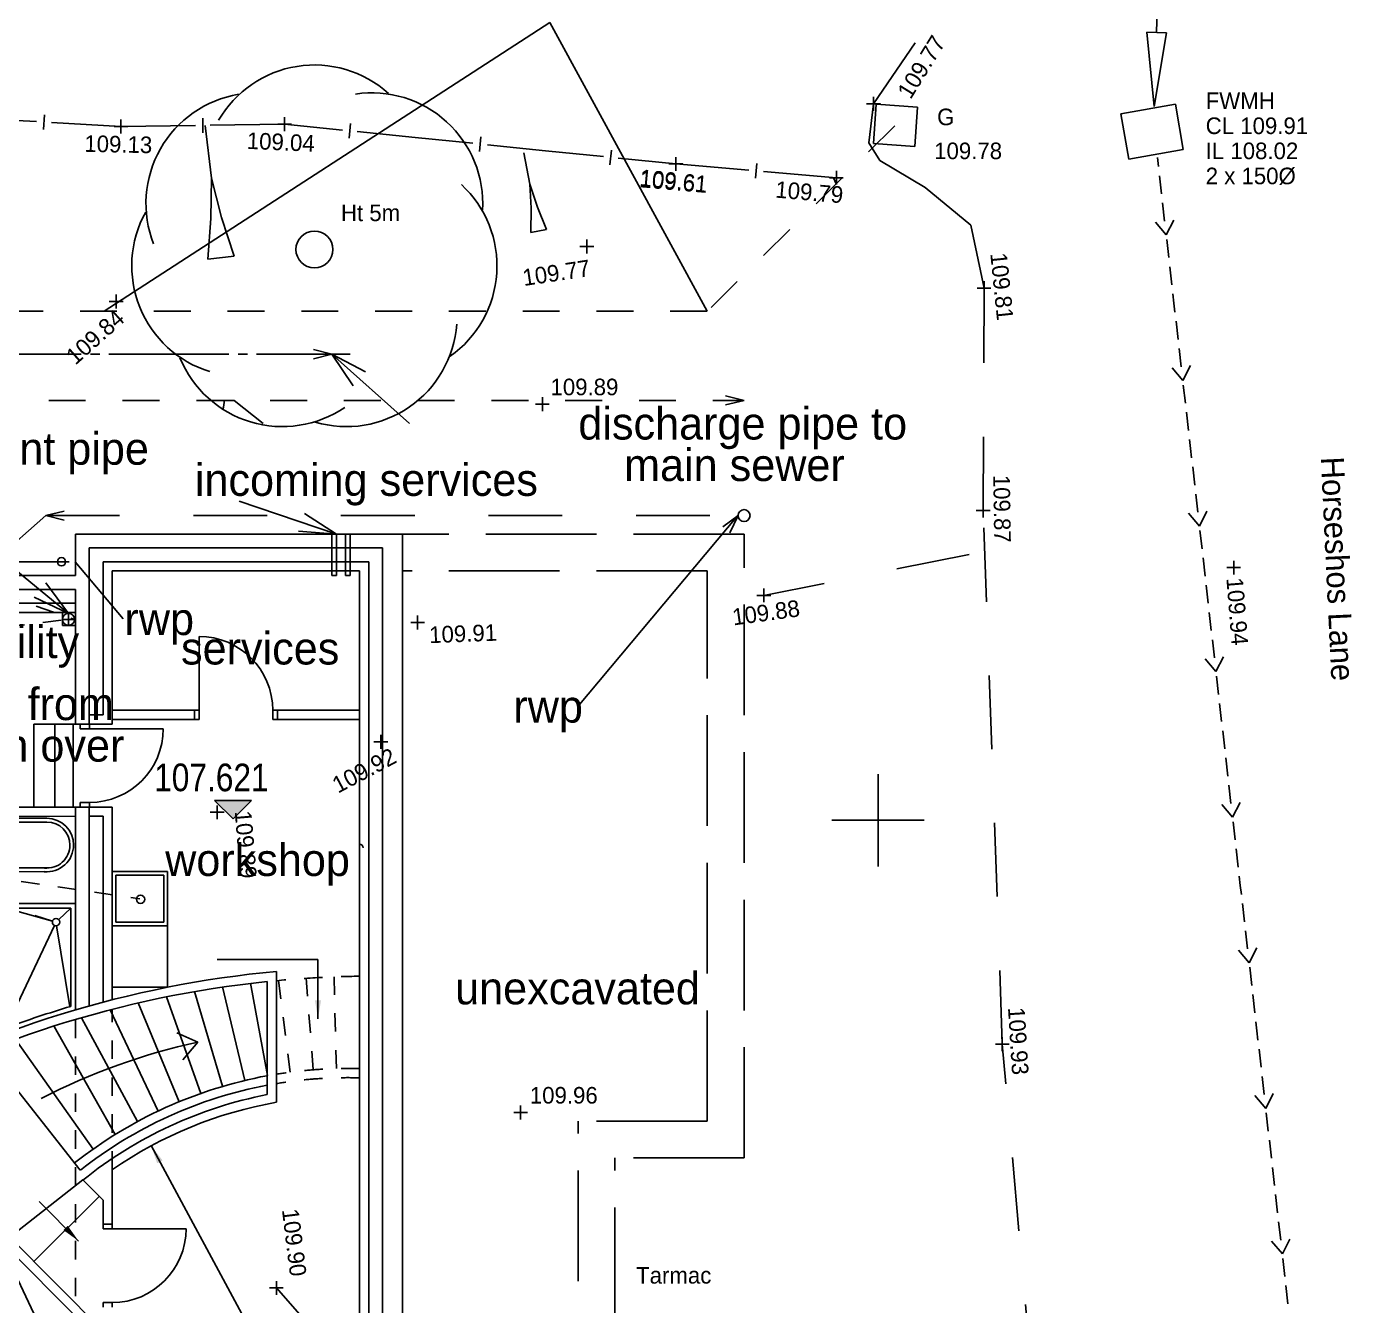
# Model space of a CAD drawing. Header units: millimetres. Extents: x -41320 to 62477, y -39180 to 41963.
# Drawn here: x 12139 to 26505, y -3941 to 9926 of the extents above; entities that cross this region are included whole.
import ezdxf

# ---------------------------------------------------------------- set-up
doc = ezdxf.new("R2010")
doc.units = ezdxf.units.MM
for name, pattern in [('BORDER', [16, 13, -1, 1, -1]), ('DASHDOT', [16, 12, -4]), ('DASHED', [16, 8, -8]), ('DOT', [16, 4, -4, 4, -4]), ('HIDDEN', [16, 2, -2, 2, -2, 2, -2, 2, -2])]:
    doc.linetypes.add(name, pattern=pattern)
for name, color, linetype, true_color in [('1', 7, 'Continuous', 0xffffff), ('NEW_LGF_1', 7, 'Continuous', 0xffffff), ('SANITARY', 7, 'Continuous', 0xffffff), ('SV___GRID', 7, 'Continuous', 0xffffff), ('SV_DRAINAGE_TEXT', 7, 'Continuous', 0xffffff), ('SV_FENCE_LEVELS', 7, 'Continuous', 0xffffff), ('SV_FENCES', 7, 'Continuous', 0xffffff), ('SV_LAND_FORM_LEVELS', 7, 'Continuous', 0xffffff), ('SV_LEVELS_(SPOT)', 7, 'Continuous', 0xffffff), ('SV_MISC_TEXT', 7, 'Continuous', 0xffffff), ('SV_ROAD_CHANNELS', 7, 'Continuous', 0xffffff), ('SV_ROAD_LEVELS', 7, 'Continuous', 0xffffff), ('SV_STREET_FURNITURE', 7, 'Continuous', 0xffffff), ('SV_TREES', 7, 'Continuous', 0xffffff), ('SV_TREES_TEXT', 7, 'Continuous', 0xffffff)]:
    doc.layers.add(name, color=color, linetype=linetype, true_color=true_color)
doc.styles.add('ARIALN', font='ARIALN.TTF', dxfattribs={"height": 0.2})
doc.dimstyles.new('ISO-25', dxfattribs={"dimtxt": 2.5, "dimasz": 2.5, "dimexe": 1.25, "dimexo": 0.625, "dimtad": 1, "dimtxsty": 'Standard', "dimcen": 2.5, "dimadec": 0, "dimazin": 0, "dimtfac": 1, "dimtmove": 0, "dimatfit": 3, "dimfxl": 1, "dimarcsym": 0})

# ---------------------------------------------------------------- blocks, each defined once
blk = doc.blocks.new('155CE340')
at = {"layer": 'NEW_LGF_1', "linetype": 'Continuous', "ltscale": 100}
blk.add_hatch(color=15, dxfattribs=at).paths.add_polyline_path([(780, 200), (1180, 200), (980, 0)])
at = {"layer": 'NEW_LGF_1', "color": 2, "linetype": 'Continuous', "ltscale": 100}
for p, q in [((780, 200), (980, 0)), ((1180, 200), (780, 200)), ((980, 0), (1180, 200))]:
    blk.add_line(p, q, dxfattribs=at)
at = {"layer": 'NEW_LGF_1', "color": 15, "linetype": 'Continuous', "ltscale": 100, "style": 'ARIALN'}
blk.add_text('107.621', height=300, rotation=359.9494, dxfattribs=at).set_placement((124, 301))
at = {"layer": 'NEW_LGF_1'}
blk.add_attdef('Sfb', (0, 0), '', height=1, dxfattribs=at)
blk = doc.blocks.new('PT_PLUS00000')
at = {"layer": 'SV_ROAD_LEVELS', "color": 1, "linetype": 'Continuous', "ltscale": 100}
for p, q in [((75, 0), (75, 150)), ((0, 75), (150, 75))]:
    blk.add_line(p, q, dxfattribs=at)
at = {"layer": 'SV_ROAD_LEVELS'}
blk.add_attdef('PAT_NAME', (0, 0), '', height=1, dxfattribs=at)
blk = doc.blocks.new('E0B1D293')
at = {"layer": 'NEW_LGF_1', "color": 1, "linetype": 'HIDDEN', "ltscale": 100}
for p, q in [((649, 162), (624, 1155)), ((150, 124), (20, 1118)), ((399, 150), (322, 1140))]:
    blk.add_line(p, q, dxfattribs=at)
for centre, radius, start, end in [((1062, -10245), 11409, 90.8145, 95.3421), ((1062, -10245), 11409, 90.8145, 95.3421), ((771, -4617), 4780, 88.4186, 99.2794), ((771, -4617), 4780, 88.4186, 99.2794), ((771, -4617), 4680, 88.4186, 99.4794), ((771, -4617), 4680, 88.4186, 99.4794)]:
    blk.add_arc(centre, radius, start, end, dxfattribs=at)
at = {"layer": 'NEW_LGF_1'}
blk.add_attdef('Sfb', (0, 0), '', height=1, dxfattribs=at)
blk = doc.blocks.new('PT_PLUS00004')
at = {"layer": 'SV_ROAD_LEVELS', "color": 1, "linetype": 'Continuous', "ltscale": 100}
for p, q in [((75, 0), (75, 150)), ((0, 75), (150, 75))]:
    blk.add_line(p, q, dxfattribs=at)
at = {"layer": 'SV_ROAD_LEVELS'}
blk.add_attdef('PAT_NAME', (0, 0), '', height=1, dxfattribs=at)
blk = doc.blocks.new('PT_PLUS00018')
at = {"layer": 'SV_LAND_FORM_LEVELS', "color": 1, "linetype": 'Continuous', "ltscale": 100}
for p, q in [((75, 0), (75, 150)), ((0, 75), (150, 75))]:
    blk.add_line(p, q, dxfattribs=at)
at = {"layer": 'SV_LAND_FORM_LEVELS'}
blk.add_attdef('PAT_NAME', (0, 0), '', height=1, dxfattribs=at)
blk = doc.blocks.new('FEE461A3')
at = {"layer": 'NEW_LGF_1', "color": 4, "linetype": 'Continuous', "ltscale": 100}
blk.add_line((50, 900), (50, 100), dxfattribs=at)
at = {"layer": 'NEW_LGF_1', "color": 2, "linetype": 'Continuous', "ltscale": 100}
for p, q in [((50, 100), (0, 100)), ((0, 0), (50, 0)), ((50, 0), (50, 100)), ((850, 0), (850, 100)), ((850, 100), (900, 100)), ((900, 0), (850, 0))]:
    blk.add_line(p, q, dxfattribs=at)
blk.add_arc((50, 100), 800, 0, 90, dxfattribs=at)
blk.add_arc((50, 100), 800, 0, 90, dxfattribs=at)
at = {"layer": 'NEW_LGF_1'}
for tag in ['PAT_NAME', 'Group', 'Floor', 'Sfb', 'Part_Number', 'Description', 'Manufacturer', 'Quantity', 'Width', 'Width_FORMULA', 'Height', 'Symbol_Path', 'Opening_height', 'Ht1', 'Return_type', 'TYPE', 'PREFIX', 'IDENTIFIER', 'SOLID_PEN', 'OUTER_LEAF', 'CAVITY', 'INNER_LEAF', 'CAVITY_PEN', 'REVEAL', 'GABLE_ANG', 'GABLE_LEN', 'Arch_group']:
    blk.add_attdef(tag, (0, 0), '', height=1, dxfattribs=at)
blk = doc.blocks.new('DD295A91')
at = {"layer": '1', "color": 5, "linetype": 'DOT', "ltscale": 100}
for p, q in [((38600, 3225), (36566, 1217)), ((36566, 1217), (15209, 1217))]:
    blk.add_line(p, q, dxfattribs=at)
at = {"layer": '1', "color": 1, "linetype": 'Continuous', "ltscale": 100}
blk.add_line((32496, 750), (33337, 0), dxfattribs=at)
blk = doc.blocks.new('CF4D909E')
at = {"layer": 'NEW_LGF_1', "color": 2, "linetype": 'Continuous', "ltscale": 100}
for p, q in [((127, 331), (373, 0)), ((373, 0), (0, 176))]:
    blk.add_line(p, q, dxfattribs=at)
at = {"layer": 'NEW_LGF_1'}
blk.add_attdef('Sfb', (0, 0), '', height=1, dxfattribs=at)
blk = doc.blocks.new('PT_PLUS00029')
at = {"layer": 'SV_ROAD_LEVELS', "color": 1, "linetype": 'Continuous', "ltscale": 100}
for p, q in [((75, 0), (75, 150)), ((0, 75), (150, 75))]:
    blk.add_line(p, q, dxfattribs=at)
at = {"layer": 'SV_ROAD_LEVELS'}
blk.add_attdef('PAT_NAME', (0, 0), '', height=1, dxfattribs=at)
blk = doc.blocks.new('DC5B9119')
at = {"layer": 'NEW_LGF_1', "color": 2, "linetype": 'Continuous', "ltscale": 100}
for p, q in [((0, 900), (0, 850)), ((100, 850), (100, 900)), ((0, 850), (100, 850)), ((0, 0), (0, 50)), ((0, 50), (100, 50)), ((100, 50), (100, 0))]:
    blk.add_line(p, q, dxfattribs=at)
at = {"layer": 'NEW_LGF_1', "color": 4, "linetype": 'Continuous', "ltscale": 100}
blk.add_line((900, 850), (100, 850), dxfattribs=at)
at = {"layer": 'NEW_LGF_1', "color": 2, "linetype": 'Continuous', "ltscale": 100}
blk.add_arc((100, 850), 800, 270, 0, dxfattribs=at)
blk.add_arc((100, 850), 800, 270, 0, dxfattribs=at)
at = {"layer": 'NEW_LGF_1'}
for tag in ['PAT_NAME', 'Group', 'Floor', 'Sfb', 'Part_Number', 'Description', 'Manufacturer', 'Quantity', 'Width', 'Width_FORMULA', 'Height', 'Symbol_Path', 'Opening_height', 'Ht1', 'Return_type', 'TYPE', 'PREFIX', 'IDENTIFIER', 'SOLID_PEN', 'OUTER_LEAF', 'CAVITY', 'INNER_LEAF', 'CAVITY_PEN', 'REVEAL', 'GABLE_ANG', 'GABLE_LEN', 'Arch_group']:
    blk.add_attdef(tag, (0, 0), '', height=1, dxfattribs=at)
blk = doc.blocks.new('0BAADD1C')
at = {"layer": 'NEW_LGF_1', "color": 3, "linetype": 'Continuous', "ltscale": 100}
for p, q in [((0, 292), (229, 191)), ((229, 191), (68, 0))]:
    blk.add_line(p, q, dxfattribs=at)
at = {"layer": 'NEW_LGF_1'}
blk.add_attdef('Sfb', (0, 0), '', height=1, dxfattribs=at)
blk = doc.blocks.new('ARROWFOUL')
at = {"layer": 'SV_MISC_TEXT', "color": 1, "linetype": 'Continuous', "ltscale": 100}
for p, q in [((146, 2265), (151, 2435)), ((146, 2265), (105, 803)), ((0, 806), (83, 0)), ((0, 806), (216, 800)), ((83, 0), (216, 800))]:
    blk.add_line(p, q, dxfattribs=at)
at = {"layer": 'SV_MISC_TEXT'}
blk.add_attdef('PAT_NAME', (0, 0), '', height=1, dxfattribs=at)
blk = doc.blocks.new('F5084849')
at = {"layer": 'NEW_LGF_1', "color": 2, "linetype": 'Continuous', "ltscale": 100}
for p, q in [((0, 100), (200, 50)), ((200, 50), (0, 0))]:
    blk.add_line(p, q, dxfattribs=at)
at = {"layer": 'NEW_LGF_1'}
blk.add_attdef('Sfb', (0, 0), '', height=1, dxfattribs=at)
blk = doc.blocks.new('PT_PLUS00042')
at = {"layer": 'SV_ROAD_LEVELS', "color": 1, "linetype": 'Continuous', "ltscale": 100}
for p, q in [((75, 0), (75, 150)), ((0, 75), (150, 75))]:
    blk.add_line(p, q, dxfattribs=at)
at = {"layer": 'SV_ROAD_LEVELS'}
blk.add_attdef('PAT_NAME', (0, 0), '', height=1, dxfattribs=at)
blk = doc.blocks.new('902B7B7A')
at = {"layer": 'NEW_LGF_1', "color": 3, "linetype": 'Continuous', "ltscale": 100}
for p, q in [((890, 100), (0, 100)), ((0, 0), (890, 0)), ((890, 0), (890, 100)), ((1790, 0), (1790, 100)), ((1790, 100), (2680, 100)), ((2680, 0), (1790, 0))]:
    blk.add_line(p, q, dxfattribs=at)
at = {"layer": 'NEW_LGF_1'}
blk.add_attdef('Sfb', (0, 0), '', height=1, dxfattribs=at)
blk = doc.blocks.new('C2B2CC12')
at = {"layer": 'NEW_LGF_1', "color": 2, "linetype": 'Continuous', "ltscale": 100}
for p, q in [((0, 0), (0, 900)), ((0, 900), (425, 900)), ((225, 900), (225, 0))]:
    blk.add_line(p, q, dxfattribs=at)
at = {"layer": 'NEW_LGF_1'}
blk.add_attdef('Sfb', (0, 0), '', height=1, dxfattribs=at)
blk = doc.blocks.new('PT_PLUS00054')
at = {"layer": 'SV_FENCE_LEVELS', "color": 1, "linetype": 'Continuous', "ltscale": 100}
for p, q in [((75, 0), (75, 150)), ((0, 75), (150, 75))]:
    blk.add_line(p, q, dxfattribs=at)
at = {"layer": 'SV_FENCE_LEVELS'}
blk.add_attdef('PAT_NAME', (0, 0), '', height=1, dxfattribs=at)
blk = doc.blocks.new('PT_PLUS00065')
at = {"layer": 'SV_LEVELS_(SPOT)', "color": 1, "linetype": 'Continuous', "ltscale": 100}
for p, q in [((75, 0), (75, 150)), ((0, 75), (150, 75))]:
    blk.add_line(p, q, dxfattribs=at)
at = {"layer": 'SV_LEVELS_(SPOT)'}
blk.add_attdef('PAT_NAME', (0, 0), '', height=1, dxfattribs=at)
blk = doc.blocks.new('PT_PLUS00068')
at = {"layer": 'SV_LEVELS_(SPOT)', "color": 1, "linetype": 'Continuous', "ltscale": 100}
for p, q in [((75, 0), (75, 150)), ((0, 75), (150, 75))]:
    blk.add_line(p, q, dxfattribs=at)
at = {"layer": 'SV_LEVELS_(SPOT)'}
blk.add_attdef('PAT_NAME', (0, 0), '', height=1, dxfattribs=at)
blk = doc.blocks.new('39625EB6')
at = {"layer": 'NEW_LGF_1', "color": 2, "linetype": 'Continuous', "ltscale": 100}
for p, q in [((3047, 1025), (2863, 2027)), ((2323, 832), (1953, 1881)), ((2561, 909), (2257, 1938)), ((2803, 973), (2560, 1987)), ((1861, 641), (1340, 1737)), ((1647, 1814), (2090, 742)), ((1638, 528), (1030, 1651)), ((1397, 388), (733, 1559)), ((318, 1414), (1156, 228)), ((1017, 0), (0, 1291))]:
    blk.add_line(p, q, dxfattribs=at)
for radius, start in [(4780, 100.496), (4780, 100.496), (4680, 100.7229), (4680, 100.7229)]:
    blk.add_arc((3915, -3676), radius, start, 128.236, dxfattribs=at)
at = {"layer": 'NEW_LGF_1'}
blk.add_attdef('Sfb', (0, 0), '', height=1, dxfattribs=at)
blk = doc.blocks.new('5E67964A')
at = {"layer": '1', "color": 4, "linetype": 'Continuous', "ltscale": 100}
for p, q in [((0, 0), (0, 140)), ((140, 0), (0, 0))]:
    blk.add_line(p, q, dxfattribs=at)
blk.add_circle((65, 65), 65, dxfattribs=at)
blk.add_arc((65, 65), 65, 0, 0, dxfattribs=at)
blk = doc.blocks.new('PT_PLUS00070')
at = {"layer": 'SV_FENCE_LEVELS', "color": 1, "linetype": 'Continuous', "ltscale": 100}
for p, q in [((75, 0), (75, 150)), ((0, 75), (150, 75))]:
    blk.add_line(p, q, dxfattribs=at)
at = {"layer": 'SV_FENCE_LEVELS'}
blk.add_attdef('PAT_NAME', (0, 0), '', height=1, dxfattribs=at)
blk = doc.blocks.new('PT_PLUS00071')
at = {"layer": 'SV_ROAD_LEVELS', "color": 1, "linetype": 'Continuous', "ltscale": 100}
for p, q in [((75, 0), (75, 150)), ((0, 75), (150, 75))]:
    blk.add_line(p, q, dxfattribs=at)
at = {"layer": 'SV_ROAD_LEVELS'}
blk.add_attdef('PAT_NAME', (0, 0), '', height=1, dxfattribs=at)
blk = doc.blocks.new('GLOBALCANOPY00075')
at = {"layer": 'SV_TREES', "color": 1, "linetype": 'Continuous', "ltscale": 100}
for centre, start, end in [((1980, 2721), 48, 150), ((1980, 2721), 48, 150), ((1354, 2419), 99.4, 201.4), ((1354, 2419), 99.4, 201.4), ((2605, 2419), 356.6, 98.6), ((2605, 2419), 356.6, 98.6), ((2760, 1743), 305.2, 47.2), ((2760, 1743), 305.2, 47.2), ((1200, 1743), 150.9, 252.9), ((1200, 1743), 150.9, 252.9), ((2327, 1200), 253.7, 355.7), ((2327, 1200), 253.7, 355.7), ((1633, 1200), 202.3, 304.3), ((1633, 1200), 202.3, 304.3)]:
    blk.add_arc(centre, 1200, start, end, dxfattribs=at)
at = {"layer": 'SV_TREES'}
blk.add_attdef('PAT_NAME', (0, 0), '', height=1, dxfattribs=at)
blk = doc.blocks.new('PT_PLUS00076')
at = {"layer": 'SV_ROAD_LEVELS', "color": 1, "linetype": 'Continuous', "ltscale": 100}
for p, q in [((75, 0), (75, 150)), ((0, 75), (150, 75))]:
    blk.add_line(p, q, dxfattribs=at)
at = {"layer": 'SV_ROAD_LEVELS'}
blk.add_attdef('PAT_NAME', (0, 0), '', height=1, dxfattribs=at)
blk = doc.blocks.new('PT_PLUS00078')
at = {"layer": 'SV_ROAD_LEVELS', "color": 1, "linetype": 'Continuous', "ltscale": 100}
for p, q in [((75, 0), (75, 150)), ((0, 75), (150, 75))]:
    blk.add_line(p, q, dxfattribs=at)
at = {"layer": 'SV_ROAD_LEVELS'}
blk.add_attdef('PAT_NAME', (0, 0), '', height=1, dxfattribs=at)
blk = doc.blocks.new('PT_PLUS00082')
at = {"layer": 'SV_ROAD_LEVELS', "color": 1, "linetype": 'Continuous', "ltscale": 100}
for p, q in [((75, 0), (75, 150)), ((0, 75), (150, 75))]:
    blk.add_line(p, q, dxfattribs=at)
at = {"layer": 'SV_ROAD_LEVELS'}
blk.add_attdef('PAT_NAME', (0, 0), '', height=1, dxfattribs=at)
blk = doc.blocks.new('A69CF2AC')
at = {"layer": '1', "color": 2, "linetype": 'Continuous', "ltscale": 100}
blk.add_arc((0, 0), 40, 0, 90, dxfattribs=at)
blk.add_arc((0, 0), 40, 0, 90, dxfattribs=at)
blk = doc.blocks.new('PT_PLUS00095')
at = {"layer": 'SV_FENCE_LEVELS', "color": 1, "linetype": 'Continuous', "ltscale": 100}
for p, q in [((75, 0), (75, 150)), ((0, 75), (150, 75))]:
    blk.add_line(p, q, dxfattribs=at)
at = {"layer": 'SV_FENCE_LEVELS'}
blk.add_attdef('PAT_NAME', (0, 0), '', height=1, dxfattribs=at)
blk = doc.blocks.new('PT_PLUS00096')
at = {"layer": 'SV_FENCE_LEVELS', "color": 1, "linetype": 'Continuous', "ltscale": 100}
for p, q in [((75, 0), (75, 150)), ((0, 75), (150, 75))]:
    blk.add_line(p, q, dxfattribs=at)
at = {"layer": 'SV_FENCE_LEVELS'}
blk.add_attdef('PAT_NAME', (0, 0), '', height=1, dxfattribs=at)
blk = doc.blocks.new('PT_PLUS00101')
at = {"layer": 'SV_ROAD_LEVELS', "color": 1, "linetype": 'Continuous', "ltscale": 100}
for p, q in [((75, 0), (75, 150)), ((0, 75), (150, 75))]:
    blk.add_line(p, q, dxfattribs=at)
at = {"layer": 'SV_ROAD_LEVELS'}
blk.add_attdef('PAT_NAME', (0, 0), '', height=1, dxfattribs=at)
blk = doc.blocks.new('F0380EE4')
at = {"layer": '1', "color": 4, "linetype": 'Continuous', "ltscale": 100}
for p, q in [((0, 450), (0, 0)), ((50, 0), (50, 450)), ((150, 0), (150, 450)), ((200, 450), (200, 0)), ((0, 0), (50, 0)), ((200, 0), (150, 0))]:
    blk.add_line(p, q, dxfattribs=at)
blk = doc.blocks.new('5204F6A2')
at = {"layer": 'NEW_LGF_1', "color": 4, "linetype": 'Continuous', "ltscale": 100}
for p, q in [((15480, 13300), (11935, 13300)), ((11935, 12850), (11935, 13300)), ((15480, 3613), (15480, 13300)), ((11935, 12850), (10385, 12850)), ((15015, 12900), (12335, 12900)), ((12335, 11240), (12335, 12900)), ((15015, 400), (15015, 12900)), ((10385, 12450), (11935, 12450)), ((11935, 11240), (11935, 12450)), ((11935, 11240), (12335, 11240)), ((11935, 10340), (12335, 10340)), ((11935, 10340), (11935, 8140)), ((12335, 10340), (12335, 8250))]:
    blk.add_line(p, q, dxfattribs=at)
at = {"layer": 'NEW_LGF_1', "color": 3, "linetype": 'DASHDOT', "ltscale": 100}
for p, q in [((19185, 13300), (15480, 13300)), ((19185, 6535), (19185, 13300)), ((18785, 12900), (15480, 12900)), ((18785, 6935), (18785, 12900)), ((18785, 6935), (17385, 6935)), ((17385, 400), (17385, 6935)), ((19185, 6535), (17785, 6535)), ((17785, 0), (17785, 6535))]:
    blk.add_line(p, q, dxfattribs=at)
at = {"layer": 'NEW_LGF_1', "color": 2, "linetype": 'Continuous', "ltscale": 100}
for p, q in [((12085, 11240), (12085, 13150)), ((15265, 13150), (12085, 13150)), ((15265, 150), (15265, 13150)), ((12235, 11340), (12235, 13000)), ((15115, 13000), (12235, 13000)), ((15115, 13000), (15115, 300)), ((11935, 12700), (10385, 12700)), ((11935, 12700), (11935, 12450)), ((11935, 12550), (10485, 12550)), ((12085, 11340), (12235, 11340)), ((12085, 10340), (12085, 8183)), ((12085, 10240), (12235, 10240)), ((12235, 10240), (12235, 8224))]:
    blk.add_line(p, q, dxfattribs=at)
at = {"layer": 'NEW_LGF_1', "color": 3, "linetype": 'Continuous', "ltscale": 100}
for p, q in [((11935, 10340), (10035, 10340)), ((11935, 10240), (10051, 10238)), ((14115, 8557), (14115, 8457)), ((14015, 8447), (14015, 7223)), ((14115, 8457), (14115, 7242)), ((14115, 7242), (14115, 7140)), ((12335, 5818), (12335, 6410)), ((12235, 6077), (12016, 6297)), ((12235, 6077), (12235, 5818)), ((12235, 5818), (12335, 5818)), ((12235, 4659), (11224, 5675)), ((11935, 4819), (11213, 5545))]:
    blk.add_line(p, q, dxfattribs=at)
for centre, radius, start, end in [((15177, -2902), 11509, 95.2955, 119.025), ((15177, -2902), 11509, 95.2955, 119.025), ((15177, -2902), 11409, 95.8467, 119.5779), ((15177, -2902), 11409, 95.8467, 119.5779), ((14886, 2726), 4580, 100.9598, 128.7925), ((14886, 2726), 4580, 100.9598, 128.7925), ((14886, 2726), 4480, 99.9067, 124.7035), ((14886, 2726), 4480, 99.9067, 124.7035)]:
    blk.add_arc(centre, radius, start, end, dxfattribs=at)
at = {"layer": 'NEW_LGF_1'}
blk.add_attdef('Sfb', (0, 0), '', height=1, dxfattribs=at)
blk = doc.blocks.new('GLOBALTADPOLE00112')
at = {"layer": 'SV_MISC_TEXT', "color": 1, "linetype": 'Continuous', "ltscale": 100}
for p, q in [((65, 525), (0, 864)), ((65, 525), (80, 264)), ((148, 277), (65, 525)), ((80, 264), (78, 0)), ((247, 32), (148, 277)), ((78, 0), (247, 32))]:
    blk.add_line(p, q, dxfattribs=at)
at = {"layer": 'SV_MISC_TEXT'}
blk.add_attdef('PAT_NAME', (0, 0), '', height=1, dxfattribs=at)
blk = doc.blocks.new('PT_PLUS00113')
at = {"layer": 'SV_FENCE_LEVELS', "color": 1, "linetype": 'Continuous', "ltscale": 100}
for p, q in [((75, 0), (75, 150)), ((0, 75), (150, 75))]:
    blk.add_line(p, q, dxfattribs=at)
at = {"layer": 'SV_FENCE_LEVELS'}
blk.add_attdef('PAT_NAME', (0, 0), '', height=1, dxfattribs=at)
blk = doc.blocks.new('GLOBALTADPOLE00116')
at = {"layer": 'SV_MISC_TEXT', "color": 1, "linetype": 'Continuous', "ltscale": 100}
for p, q in [((69, 878), (0, 1451)), ((69, 878), (63, 441)), ((177, 454), (69, 878)), ((63, 441), (28, 0)), ((315, 34), (177, 454)), ((28, 0), (315, 34))]:
    blk.add_line(p, q, dxfattribs=at)
at = {"layer": 'SV_MISC_TEXT'}
blk.add_attdef('PAT_NAME', (0, 0), '', height=1, dxfattribs=at)
blk = doc.blocks.new('PT_PLUS00137')
at = {"layer": 'SV_ROAD_LEVELS', "color": 1, "linetype": 'Continuous', "ltscale": 100}
for p, q in [((75, 0), (75, 150)), ((0, 75), (150, 75))]:
    blk.add_line(p, q, dxfattribs=at)
at = {"layer": 'SV_ROAD_LEVELS'}
blk.add_attdef('PAT_NAME', (0, 0), '', height=1, dxfattribs=at)
blk = doc.blocks.new('325C5169')
at = {"layer": 'NEW_LGF_1', "color": 1, "linetype": 'Continuous', "ltscale": 100}
for p, q in [((0, 0), (0, 900)), ((0, 900), (25, 900)), ((25, 0), (0, 0))]:
    blk.add_line(p, q, dxfattribs=at)
at = {"layer": 'NEW_LGF_1', "color": 2, "linetype": 'Continuous', "ltscale": 100}
for p, q in [((78, 900), (78, 850)), ((178, 850), (178, 900)), ((78, 850), (178, 850)), ((78, 0), (78, 50)), ((78, 50), (178, 50)), ((178, 50), (178, 0))]:
    blk.add_line(p, q, dxfattribs=at)
at = {"layer": 'NEW_LGF_1', "color": 4, "linetype": 'Continuous', "ltscale": 100}
blk.add_line((978, 850), (178, 850), dxfattribs=at)
at = {"layer": 'NEW_LGF_1', "color": 2, "linetype": 'Continuous', "ltscale": 100}
blk.add_arc((178, 850), 800, 270, 0, dxfattribs=at)
blk.add_arc((178, 850), 800, 270, 0, dxfattribs=at)
at = {"layer": 'NEW_LGF_1'}
for tag in ['PAT_NAME', 'Group', 'Floor', 'Sfb', 'Part_Number', 'Description', 'Manufacturer', 'Quantity', 'Width', 'Width_FORMULA', 'Height', 'Symbol_Path', 'Opening_height', 'Ht1', 'Return_type', 'TYPE', 'PREFIX', 'IDENTIFIER', 'SOLID_PEN', 'OUTER_LEAF', 'CAVITY', 'INNER_LEAF', 'CAVITY_PEN', 'REVEAL', 'GABLE_ANG', 'GABLE_LEN', 'Arch_group']:
    blk.add_attdef(tag, (0, 0), '', height=1, dxfattribs=at)
blk = doc.blocks.new('PT_PLUS00156')
at = {"layer": 'SV_LAND_FORM_LEVELS', "color": 1, "linetype": 'Continuous', "ltscale": 100}
for p, q in [((75, 0), (75, 150)), ((0, 75), (150, 75))]:
    blk.add_line(p, q, dxfattribs=at)
at = {"layer": 'SV_LAND_FORM_LEVELS'}
blk.add_attdef('PAT_NAME', (0, 0), '', height=1, dxfattribs=at)
blk = doc.blocks.new('1BEFD3F5')
at = {"layer": 'NEW_LGF_1', "color": 1, "linetype": 'HIDDEN', "ltscale": 100}
for p, q in [((400, 1449), (400, 3187)), ((0, 3076), (0, 0))]:
    blk.add_line(p, q, dxfattribs=at)
at = {"layer": 'NEW_LGF_1'}
blk.add_attdef('Sfb', (0, 0), '', height=1, dxfattribs=at)
blk = doc.blocks.new('52078393')
at = {"layer": 'NEW_LGF_1', "color": 2, "linetype": 'Continuous', "ltscale": 100}
for p, q in [((792, 883), (0, 261)), ((260, 0), (968, 705))]:
    blk.add_line(p, q, dxfattribs=at)
at = {"layer": 'NEW_LGF_1'}
blk.add_attdef('Sfb', (0, 0), '', height=1, dxfattribs=at)
blk = doc.blocks.new('B4FD255E')
at = {"layer": 'NEW_LGF_1', "color": 2, "linetype": 'Continuous', "ltscale": 100}
for p, q in [((64, 222), (411, 0)), ((411, 0), (0, 33))]:
    blk.add_line(p, q, dxfattribs=at)
at = {"layer": 'NEW_LGF_1'}
blk.add_attdef('Sfb', (0, 0), '', height=1, dxfattribs=at)
blk = doc.blocks.new('93F353D3')
at = {"layer": 'NEW_LGF_1', "color": 2, "linetype": 'Continuous', "ltscale": 100}
for p, q in [((232, 0), (0, 341)), ((0, 341), (365, 149))]:
    blk.add_line(p, q, dxfattribs=at)
at = {"layer": 'NEW_LGF_1'}
blk.add_attdef('Sfb', (0, 0), '', height=1, dxfattribs=at)
blk = doc.blocks.new('46315149')
at = {"layer": '1', "color": 1, "linetype": 'Continuous', "ltscale": 100}
for p, q in [((11834, 5905), (11034, 5905)), ((11784, 5855), (11084, 5855)), ((11784, 4790), (11784, 5855))]:
    blk.add_line(p, q, dxfattribs=at)
at = {"layer": '1', "color": 2, "linetype": 'Continuous', "ltscale": 100}
blk.add_arc((10595, 9461), 10396, 24.0894, 24.5389, dxfattribs=at)
blk.add_arc((10595, 9461), 10396, 24.0894, 24.5389, dxfattribs=at)
blk.add_arc((10595, 9461), 10396, 24.0894, 24.5389, dxfattribs=at)
blk.add_arc((10595, 9461), 10396, 24.0894, 24.5389, dxfattribs=at)
at = {"layer": '1', "color": 1, "linetype": 'Continuous', "ltscale": 100}
blk.add_arc((15076, -6290), 11559, 106.5481, 110.2049, dxfattribs=at)
blk.add_arc((15076, -6290), 11559, 106.5481, 110.2049, dxfattribs=at)
blk = doc.blocks.new('A24E0919')
at = {"layer": '1', "color": 1, "linetype": 'Continuous', "ltscale": 100}
for p, q in [((2069, 1166), (3009, 1165)), ((2069, 1125), (3009, 1125)), ((3035, 627), (2057, 626)), ((2982, 587), (2082, 586))]:
    blk.add_line(p, q, dxfattribs=at)
for centre, radius in [((2069, 875), 40), ((754, 766), 65), ((3109, 40), 40)]:
    blk.add_circle(centre, radius, dxfattribs=at)
for centre, radius, start, end in [((2069, 875), 290, 90, 272.5641), ((2069, 875), 290, 90, 272.5641), ((3009, 875), 290, 0, 90), ((3009, 875), 290, 0, 90), ((2069, 875), 250, 90, 272.7568), ((2069, 875), 250, 90, 272.7568), ((2069, 875), 290, 59.5497, 59.7208), ((2069, 875), 290, 59.5497, 59.7208), ((3009, 875), 290, 119.9971, 120.4503), ((3009, 875), 290, 119.9971, 120.4503), ((3009, 875), 250, 0, 90), ((3009, 875), 250, 0, 90), ((2069, 875), 40, 0, 0), ((3009, 875), 290, 264.6056, 0), ((3009, 875), 290, 264.6056, 0), ((3009, 875), 250, 264.1848, 0), ((3009, 875), 250, 264.1848, 0), ((754, 766), 65, 0, 0), ((3109, 40), 40, 0, 0)]:
    blk.add_arc(centre, radius, start, end, dxfattribs=at)
at = {"layer": '1', "color": 2, "linetype": 'Continuous', "ltscale": 100}
blk.add_arc((65, 452), 65, 24.5, 0, dxfattribs=at)
blk.add_arc((65, 452), 65, 24.5, 0, dxfattribs=at)
blk = doc.blocks.new('CE8D17FD')
at = {"layer": '1', "color": 1, "linetype": 'Continuous', "ltscale": 100}
for p, q in [((442, 4505), (577, 3240)), ((3288, 1900), (3169, 1846)), ((3255, 1814), (3201, 1932)), ((6193, 1695), (6793, 1696)), ((6233, 1655), (6753, 1656)), ((6233, 1148), (6233, 1655)), ((6753, 1656), (6753, 1148)), ((6793, 1696), (6793, 441)), ((2480, 1532), (2481, 1533)), ((5043, 1298), (5043, 1298)), ((5043, 1298), (5545, 1158)), ((5613, 1175), (5743, 1298)), ((5043, 0), (5566, 1111)), ((5590, 1108), (5733, 230)), ((6233, 1108), (6193, 1108)), ((6193, 1108), (6793, 1108)), ((6753, 1148), (6233, 1148)), ((6793, 441), (6193, 441))]:
    blk.add_line(p, q, dxfattribs=at)
at = {"layer": '1', "color": 2, "linetype": 'HIDDEN', "ltscale": 100}
for p, q in [((4504, 1980), (3228, 1873)), ((5545, 1159), (3228, 1873)), ((3228, 1873), (6493, 1401)), ((2572, 1503), (2883, 972))]:
    blk.add_line(p, q, dxfattribs=at)
at = {"layer": '1', "color": 3, "linetype": 'Continuous', "ltscale": 100}
blk.add_line((2529, 1691), (2621, 1731), dxfattribs=at)
at = {"layer": '1', "color": 1, "linetype": 'Continuous', "ltscale": 100}
for centre, radius in [((200, 4209), 200), ((196, 4205), 30), ((275, 3499), 200), ((275, 3499), 30), ((6500, 1395), 45)]:
    blk.add_circle(centre, radius, dxfattribs=at)
for centre, radius, start, end in [((200, 4209), 200, 0, 0), ((196, 4205), 30, 0, 0), ((275, 3499), 200, 0, 0), ((275, 3499), 30, 0, 0), ((3228, 1873), 65, 24.5, 204.5), ((3228, 1873), 65, 24.5, 204.5), ((3228, 1873), 65, 114.4949, 294.4949), ((3228, 1873), 65, 114.4949, 294.4949), ((6500, 1395), 45, 0, 0)]:
    blk.add_arc(centre, radius, start, end, dxfattribs=at)
blk = doc.blocks.new('E3600B2T')
at = {"layer": 'SANITARY', "color": 2, "linetype": 'HIDDEN', "ltscale": 100}
for p, q in [((275, 5186), (7115, 2811)), ((5182, 2586), (7050, 2811))]:
    blk.add_line(p, q, dxfattribs=at)
at = {"layer": 'SANITARY', "color": 2, "linetype": 'DOT', "ltscale": 100}
blk.add_line((2036, 5186), (14375, 5186), dxfattribs=at)
at = {"layer": 'SANITARY'}
for tag in ['PAT_NAME', 'Part_Number', 'Description', 'Manufacturer', 'Quantity', 'Symbol_Description']:
    blk.add_attdef(tag, (0, 0), '', height=1, dxfattribs=at)
blk = doc.blocks.new('BB311460')
at = {"layer": '1', "color": 2, "linetype": 'DASHED', "ltscale": 100}
for p, q in [((0, 12745), (0, 12745)), ((0, 12745), (12068, 12745)), ((3956, 395), (3956, 45)), ((3956, 45), (12068, 45))]:
    blk.add_line(p, q, dxfattribs=at)
at = {"layer": '1', "color": 1, "linetype": 'Continuous', "ltscale": 100}
for centre in [(11918, 12745), (11918, 45)]:
    blk.add_circle(centre, 45, dxfattribs=at)
for centre in [(11918, 12745), (11918, 45)]:
    blk.add_arc(centre, 45, 0, 0, dxfattribs=at)
blk = doc.blocks.new('99399027')
at = {"layer": '1', "color": 2, "linetype": 'Continuous', "ltscale": 100}
for p, q in [((0, 50), (200, 100)), ((200, 0), (0, 50))]:
    blk.add_line(p, q, dxfattribs=at)
blk = doc.blocks.new('F2035AC3')
at = {"layer": '1', "color": 2, "linetype": 'DASHED', "ltscale": 100}
for p, q in [((7095, 13215), (7665, 13715)), ((7665, 13715), (15236, 13715))]:
    blk.add_line(p, q, dxfattribs=at)
at = {"layer": '1', "color": 2, "linetype": 'Continuous', "ltscale": 100}
blk.add_circle((15236, 13715), 65, dxfattribs=at)
blk.add_arc((15236, 13715), 65, 0, 0, dxfattribs=at)
blk = doc.blocks.new('90335ED2')
at = {"layer": 'NEW_LGF_1', "color": 2, "linetype": 'Continuous', "ltscale": 100}
for p, q in [((0, 64), (167, 185)), ((167, 185), (77, 0))]:
    blk.add_line(p, q, dxfattribs=at)
at = {"layer": 'NEW_LGF_1'}
blk.add_attdef('Sfb', (0, 0), '', height=1, dxfattribs=at)
blk = doc.blocks.new('7E572063')
at = {"layer": 'NEW_LGF_1', "color": 2, "linetype": 'Continuous', "ltscale": 100}
for p, q in [((0, 100), (200, 50)), ((200, 50), (0, 0))]:
    blk.add_line(p, q, dxfattribs=at)
at = {"layer": 'NEW_LGF_1'}
blk.add_attdef('Sfb', (0, 0), '', height=1, dxfattribs=at)
blk = doc.blocks.new('E3600B2T00180')
at = {"layer": 'SANITARY', "color": 2, "linetype": 'HIDDEN', "ltscale": 100}
for p, q in [((275, 5186), (7115, 2811)), ((5182, 2586), (7050, 2811))]:
    blk.add_line(p, q, dxfattribs=at)
at = {"layer": 'SANITARY', "color": 2, "linetype": 'DOT', "ltscale": 100}
blk.add_line((2036, 5186), (14375, 5186), dxfattribs=at)
at = {"layer": 'SANITARY'}
for tag in ['PAT_NAME', 'Part_Number', 'Description', 'Manufacturer', 'Quantity', 'Symbol_Description']:
    blk.add_attdef(tag, (0, 0), '', height=1, dxfattribs=at)
blk = doc.blocks.new('49092CF5')
at = {"layer": 'NEW_LGF_1', "color": 9, "linetype": 'Continuous', "ltscale": 100}
blk.add_text('R11409', height=250, dxfattribs=at).set_placement((10278, 109))
blk.add_leader([(4290, 7295), (180, 19294)], dimstyle='ISO-25', override={"dimasz": 200}, dxfattribs=at)
blk = doc.blocks.new('F5427BA7')
at = {"layer": 'NEW_LGF_1', "color": 1, "linetype": 'Continuous', "ltscale": 100}
for p, q in [((47262, 28926), (42430, 25795)), ((47262, 28926), (48966, 25795)), ((44153, 24578), (43838, 24828)), ((40444, 23827), (42041, 22518)), ((43893, 23733), (44946, 23378)), ((47566, 21509), (49301, 23578)), ((42633, 22458), (42116, 23078))]:
    blk.add_line(p, q, dxfattribs=at)
at = {"layer": 'NEW_LGF_1', "color": 2, "linetype": 'BORDER', "ltscale": 100}
for p, q in [((29681, 25328), (44896, 25328)), ((44896, 25328), (45096, 25328)), ((43838, 24828), (43731, 24828))]:
    blk.add_line(p, q, dxfattribs=at)
at = {"layer": 'NEW_LGF_1', "color": 2, "linetype": 'DASHDOT', "ltscale": 100}
for p, q in [((41976, 22453), (42116, 22453)), ((42041, 22518), (42041, 22388))]:
    blk.add_line(p, q, dxfattribs=at)
at = {"layer": 'NEW_LGF_1', "color": 4, "linetype": 'Continuous', "ltscale": 100}
blk.add_arc((43456, 24828), 275, 339.6126, 0, dxfattribs=at)
blk.add_arc((43456, 24828), 275, 339.6126, 0, dxfattribs=at)
at = {"layer": 'NEW_LGF_1', "color": 15, "linetype": 'Continuous', "ltscale": 100}
for s, p in [('discharge pipe to ', (47570, 24403)), ('soil and vent pipe', (39271, 24130)), ('main sewer', (48066, 23953)), ('incoming services', (43412, 23792)), ('rwp', (42649, 22283)), ('utility', (41091, 22033)), ('services', (43262, 21964)), ('soil pipe from', (39751, 21361)), ('rwp', (46865, 21334)), ('floor drain over', (39526, 20911)), ('workshop', (43090, 19671)), ('unexcavated', (46234, 18279))]:
    blk.add_text(s, height=350, dxfattribs=at).set_placement(p)
at = {"layer": 'NEW_LGF_1'}
blk.add_attdef('Sfb', (0, 0), '', height=1, dxfattribs=at)
at = {"layer": 'NEW_LGF_1', "color": 2, "linetype": 'Continuous', "ltscale": 100}
blk.add_leader([(44747, 18122), (44747, 18764), (43654, 18764)], dimstyle='ISO-25', override={"dimasz": 200}, dxfattribs=at)
blk = doc.blocks.new('B5121D4A')
at = {"layer": 'NEW_LGF_1', "color": 9, "linetype": 'Continuous', "ltscale": 100}
for points in [[(18389, 10479), (23297, 180)], [(20876, 9751), (23000, 5809)]]:
    blk.add_leader(points, dimstyle='ISO-25', override={"dimasz": 200}, dxfattribs=at)
blk = doc.blocks.new('79093698')
at = {"layer": 'NEW_LGF_1', "color": 3, "linetype": 'Continuous', "ltscale": 100}
blk.add_arc((3362, -4735), 6870, 102.2865, 117.3766, dxfattribs=at)
blk.add_arc((3362, -4735), 6870, 102.2865, 117.3766, dxfattribs=at)
at = {"layer": 'NEW_LGF_1'}
blk.add_attdef('Sfb', (0, 0), '', height=1, dxfattribs=at)
at = {"layer": 'NEW_LGF_1', "color": 3, "linetype": 'Continuous', "ltscale": 100}
blk.add_leader([(608, -180), (180, 250)], dimstyle='ISO-25', override={"dimasz": 200}, dxfattribs=at)

msp = doc.modelspace()

# ---------------------------------------------------------------- linework, layer by layer
at = {"layer": 'SV___GRID', "color": 1, "linetype": 'Continuous', "ltscale": 100}
for p, q in [((21372, 820), (21372, 1820)), ((20872, 1320), (21872, 1320))]:
    msp.add_line(p, q, dxfattribs=at)
at = {"layer": 'SV_DRAINAGE_TEXT', "color": 1, "linetype": 'Continuous', "ltscale": 100}
for p, q in [((24400, 8506), (24412, 8408)), ((24423, 8309), (24445, 8112)), ((24457, 8013), (24479, 7816)), ((24496, 7667), (24380, 7804)), ((24578, 7827), (24496, 7667)), ((24502, 7618), (24524, 7421)), ((24535, 7322), (24558, 7125)), ((24569, 7026), (24580, 6928)), ((24580, 6928), (24591, 6829)), ((24603, 6731), (24625, 6534)), ((24636, 6435), (24659, 6238)), ((24676, 6088), (24560, 6226)), ((24758, 6249), (24676, 6088)), ((24681, 6039), (24704, 5842)), ((24715, 5744), (24738, 5547)), ((24749, 5448), (24760, 5349)), ((24760, 5349), (24771, 5251)), ((24783, 5152), (24805, 4955)), ((24816, 4857), (24839, 4660)), ((24856, 4510), (24739, 4648)), ((24938, 4670), (24856, 4510)), ((24861, 4461), (24884, 4264)), ((24895, 4165), (24917, 3968)), ((24929, 3870), (24940, 3771)), ((24940, 3771), (24951, 3673)), ((24962, 3574), (24985, 3377)), ((24996, 3278), (25018, 3081)), ((25035, 2932), (24919, 3069)), ((25118, 3092), (25035, 2932)), ((25041, 2883), (25064, 2685)), ((25075, 2587), (25097, 2390)), ((25108, 2291), (25120, 2193)), ((25120, 2193), (25131, 2094)), ((25142, 1996), (25165, 1799)), ((25176, 1700), (25198, 1503)), ((25215, 1353), (25099, 1491)), ((25298, 1514), (25215, 1353)), ((25221, 1304), (25243, 1107)), ((25255, 1009), (25277, 811)), ((25288, 713), (25299, 614)), ((25299, 614), (25311, 516)), ((25322, 417), (25344, 220)), ((25356, 122), (25378, -75)), ((25395, -225), (25279, -87)), ((25477, -65), (25395, -225)), ((25401, -274), (25423, -471)), ((25434, -570), (25457, -767)), ((25468, -865), (25479, -964)), ((25479, -964), (25490, -1063)), ((25502, -1161), (25524, -1358)), ((25535, -1457), (25558, -1654)), ((25575, -1804), (25458, -1666)), ((25657, -1643), (25575, -1804)), ((25580, -1852), (25603, -2050)), ((25614, -2148), (25637, -2345)), ((25648, -2444), (25659, -2542)), ((25659, -2542), (25670, -2641)), ((25681, -2739), (25704, -2937)), ((25715, -3035), (25738, -3232)), ((25755, -3382), (25638, -3244)), ((25837, -3222), (25755, -3382)), ((25760, -3431), (25783, -3628)), ((25794, -3726), (25816, -3924))]:
    msp.add_line(p, q, dxfattribs=at)
at = {"layer": 'SV_FENCES', "color": 1, "linetype": 'Continuous', "ltscale": 100}
for p, q in [((12248, 8895), (11494, 8938)), ((12333, 8970), (12324, 8810)), ((14049, 8934), (14051, 8774)), ((13163, 8842), (12408, 8885)), ((13970, 8853), (13163, 8842)), ((14937, 8867), (14130, 8856)), ((15565, 8803), (14937, 8867)), ((15652, 8875), (15636, 8716)), ((16351, 8723), (15724, 8787)), ((16979, 8660), (16351, 8723)), ((17066, 8731), (17050, 8572)), ((17765, 8580), (17138, 8643)), ((18393, 8516), (17765, 8580)), ((18480, 8587), (18464, 8428)), ((19179, 8436), (18552, 8500)), ((19969, 8368), (19178, 8436)), ((20056, 8441), (20042, 8282)), ((20920, 8287), (20129, 8355))]:
    msp.add_line(p, q, dxfattribs=at)
at = {"layer": 'SV_ROAD_CHANNELS', "color": 1, "linetype": 'DASHED', "ltscale": 100}
for p, q in [((21323, 9088), (22149, 10305)), ((21271, 8665), (21323, 9088)), ((21392, 8474), (21271, 8665)), ((21884, 8180), (21392, 8474)), ((22377, 7774), (21884, 8180)), ((22521, 7089), (22377, 7774)), ((22512, 4679), (22521, 7089)), ((22719, -1107), (22512, 4679)), ((22358, 4202), (20134, 3758)), ((23321, -7914), (22719, -1107)), ((14848, -3751), (16180, -5264))]:
    msp.add_line(p, q, dxfattribs=at)
at = {"layer": 'SV_STREET_FURNITURE', "color": 1, "linetype": 'Continuous', "ltscale": 100}
for p, q in [((21321, 8656), (21351, 9083)), ((21351, 9083), (21800, 9051)), ((21800, 9051), (21769, 8624)), ((24005, 8981), (24597, 9083)), ((24597, 9083), (24681, 8591)), ((24090, 8489), (24005, 8981)), ((21769, 8624), (21321, 8656)), ((24681, 8591), (24090, 8489))]:
    msp.add_line(p, q, dxfattribs=at)
at = {"layer": 'SV_TREES', "color": 1, "linetype": 'Continuous', "ltscale": 100}
msp.add_circle((15260, 7509), 200, dxfattribs=at)
msp.add_arc((15260, 7509), 200, 0, 0, dxfattribs=at)

# ---------------------------------------------------------------- block references
at = {"layer": '1'}
for name, p in [('46315149', (834, -5489)), ('DD295A91', (-17047, 5623)), ('F2035AC3', (4683, -9092)), ('99399027', (12348, 4573)), ('F0380EE4', (15449, 3973)), ('BB311460', (600, -8622)), ('CE8D17FD', (6875, -932)), ('5E67964A', (12529, 3433)), ('A24E0919', (9350, 176)), ('A69CF2AC', (15749, 1021))]:
    msp.add_blockref(name, p, dxfattribs=at)
at = {"layer": 'NEW_LGF_1'}
for name, p in [('F5427BA7', (-29448, -18955)), ('49092CF5', (4367, -12204)), ('F5084849', (15249, 6323)), ('93F353D3', (15449, 6032)), ('7E572063', (19719, 5823)), ('B4FD255E', (15088, 4423)), ('90335ED2', (19687, 4438)), ('B5121D4A', (-7386, -11959)), ('5204F6A2', (734, -8877)), ('CF4D909E', (12221, 3563)), ('FEE461A3', (13959, 2413)), ('902B7B7A', (13069, 2413)), ('C2B2CC12', (12219, 1463)), ('325C5169', (12644, 1463)), ('155CE340', (13398, 1334)), ('E0B1D293', (14849, -1534)), ('39625EB6', (11704, -2474)), ('1BEFD3F5', (12669, -3917)), ('0BAADD1C', (13767, -1277)), ('79093698', (12096, -3063)), ('52078393', (11957, -3463)), ('DC5B9119', (12969, -3959))]:
    msp.add_blockref(name, p, dxfattribs=at)
at = {"layer": 'SANITARY'}
for name in ['E3600B2T', 'E3600B2T00180']:
    msp.add_blockref(name, (5544, 687), dxfattribs=at)
at = {"layer": 'SV_FENCE_LEVELS'}
for name, p in [('PT_PLUS00054', (13088, 8767)), ('PT_PLUS00096', (14862, 8792)), ('PT_PLUS00070', (19103, 8361)), ('PT_PLUS00095', (19104, 8361)), ('PT_PLUS00113', (20845, 8212))]:
    msp.add_blockref(name, p, dxfattribs=at)
at = {"layer": 'SV_LAND_FORM_LEVELS'}
for name, p in [('PT_PLUS00156', (18139, 7466)), ('PT_PLUS00018', (13036, 6870))]:
    msp.add_blockref(name, p, dxfattribs=at)
at = {"layer": 'SV_LEVELS_(SPOT)'}
for name, p in [('PT_PLUS00068', (17657, 5757)), ('PT_PLUS00065', (17421, -1923))]:
    msp.add_blockref(name, p, dxfattribs=at)
at = {"layer": 'SV_MISC_TEXT'}
for name, p in [('ARROWFOUL', (24284, 9059)), ('GLOBALTADPOLE00116', (14075, 7403)), ('GLOBALTADPOLE00112', (17530, 7692))]:
    msp.add_blockref(name, p, dxfattribs=at)
at = {"layer": 'SV_ROAD_LEVELS'}
for name, p in [('PT_PLUS00101', (21248, 9013)), ('PT_PLUS00029', (22446, 7014)), ('PT_PLUS00076', (22437, 4604)), ('PT_PLUS00004', (25153, 3984)), ('PT_PLUS00078', (20059, 3683)), ('PT_PLUS00082', (16304, 3390)), ('PT_PLUS00042', (15906, 2096)), ('PT_PLUS00137', (14130, 1331)), ('PT_PLUS00000', (22644, -1182)), ('PT_PLUS00071', (14773, -3826))]:
    msp.add_blockref(name, p, dxfattribs=at)
at = {"layer": 'SV_TREES'}
msp.add_blockref('GLOBALCANOPY00075', (13280, 5588), dxfattribs=at)

# ---------------------------------------------------------------- texts
at = {"layer": 'SV_DRAINAGE_TEXT', "color": 1, "linetype": 'Continuous', "ltscale": 100}
for s, p in [('FWMH', (24924, 9032)), ('CL 109.91', (24924, 8760)), ('IL 108.02', (24924, 8488)), ('2 x 150Ø', (24924, 8216))]:
    msp.add_text(s, height=180, dxfattribs=at).set_placement(p)
at = {"layer": 'SV_FENCE_LEVELS', "color": 1, "linetype": 'Continuous', "ltscale": 100}
for s, rotation, p in [('109.04', 357.5084, (14524, 8600)), ('109.13', 358.7563, (12764, 8568)), ('109.61', 354.1927, (18780, 8200)), ('109.61', 355.133, (18780, 8184)), ('109.79', 355.133, (20252, 8072))]:
    msp.add_text(s, height=180, rotation=rotation, dxfattribs=at).set_placement(p)
at = {"layer": 'SV_LAND_FORM_LEVELS', "color": 1, "linetype": 'Continuous', "ltscale": 100}
for s, rotation, p in [('109.77', 8.5836, (17532, 7112)), ('109.84', 41.7223, (12668, 6248))]:
    msp.add_text(s, height=180, rotation=rotation, dxfattribs=at).set_placement(p)
at = {"layer": 'SV_LEVELS_(SPOT)', "color": 1, "linetype": 'Continuous', "ltscale": 100}
for s, p in [('109.89', (17820, 5928)), ('109.96', (17596, -1752))]:
    msp.add_text(s, height=180, dxfattribs=at).set_placement(p)
at = {"layer": 'SV_MISC_TEXT', "color": 1, "linetype": 'Continuous', "ltscale": 100}
for s, p in [('G', (22012, 8856)), ('109.78', (21980, 8488)), ('Tarmac', (18748, -3704))]:
    msp.add_text(s, height=180, dxfattribs=at).set_placement(p)
msp.add_text('Horseshos Lane', height=250, rotation=272.7263, dxfattribs=at).set_placement((26172, 5256))
at = {"layer": 'SV_ROAD_LEVELS', "color": 1, "linetype": 'Continuous', "ltscale": 100}
for s, rotation, p in [('109.77', 58.2494, (21724, 9128)), ('109.81', 275.8149, (22588, 7464)), ('109.87', 270.9187, (22620, 5064)), ('109.94', 274.4986, (25148, 3944)), ('109.88', 7.8796, (19804, 3432)), ('109.91', 2.1162, (16508, 3240)), ('109.92', 27.9471, (15516, 1608)), ('109.89', 274.775, (14396, 1416)), ('109.93', 273.5534, (22780, -712)), ('109.90', 276.9899, (14908, -2904))]:
    msp.add_text(s, height=180, rotation=rotation, dxfattribs=at).set_placement(p)
at = {"layer": 'SV_TREES_TEXT', "color": 1, "linetype": 'Continuous', "ltscale": 100}
msp.add_text('Ht 5m', height=180, dxfattribs=at).set_placement((15548, 7816))

doc.saveas('drawing.dxf')
